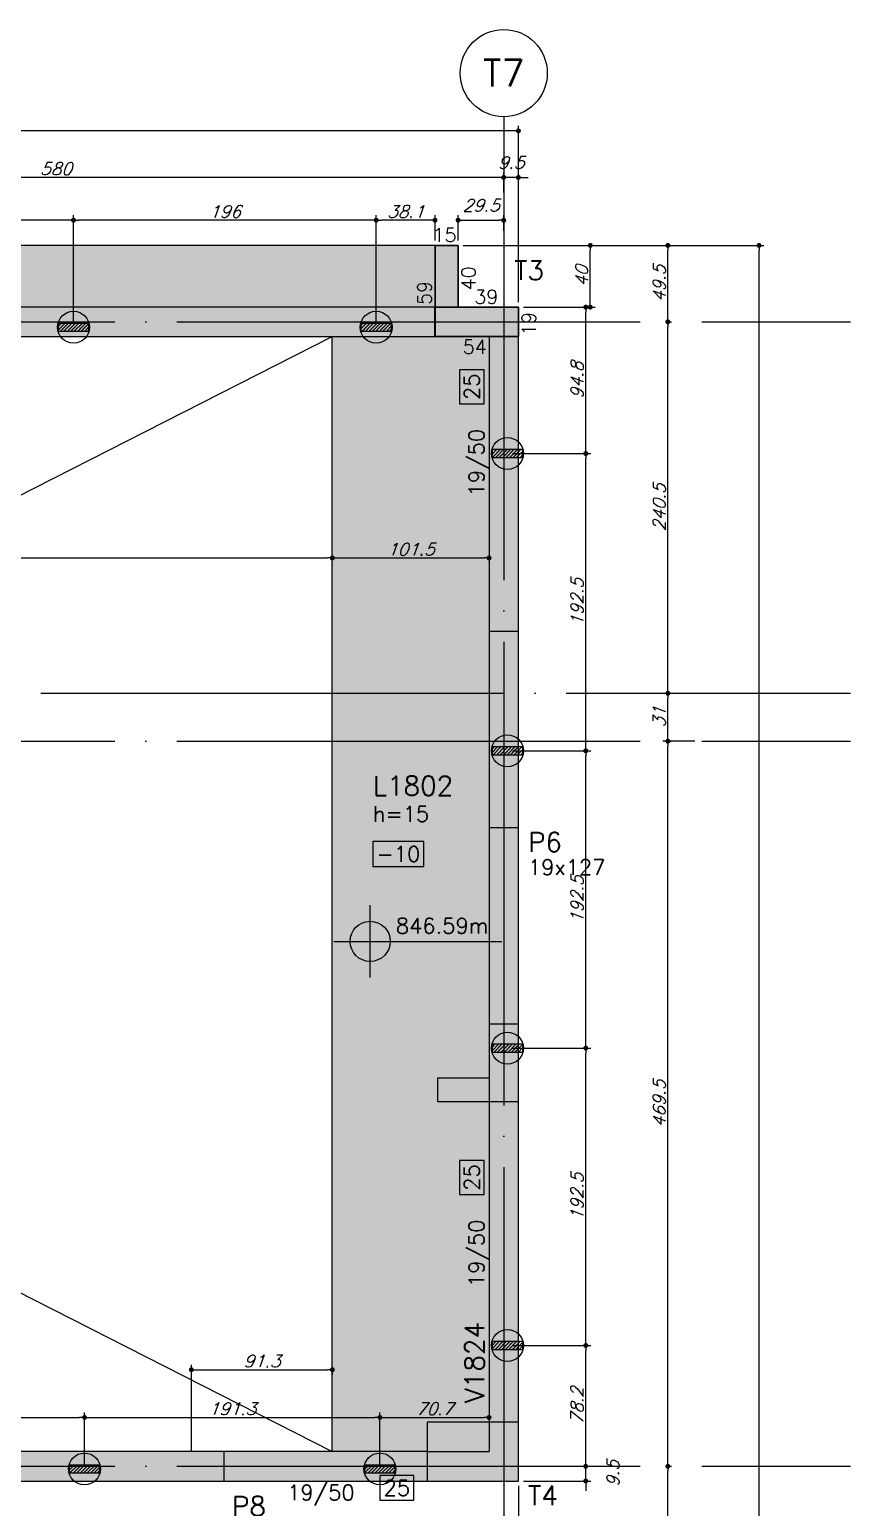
# Model space of a CAD drawing. Header units: millimetres. Extents: x -2404 to 6316, y -1750 to 2455.
# Drawn here: x 2518 to 3050, y 847 to 1804 of the extents above; entities that cross this region are included whole.
import ezdxf
from ezdxf.enums import TextEntityAlignment as Align

# ---------------------------------------------------------------- set-up
doc = ezdxf.new("R2010")
doc.units = ezdxf.units.MM
doc.header["$LTSCALE"] = 50
doc.linetypes.add('EIXO', pattern=[6.8, 6, -0.4, 0, -0.4])
for name, color, linetype in [('F-ARM', 6, 'Continuous'), ('F-CORTE', 4, 'Continuous'), ('F-COTAS', 106, 'Continuous'), ('F-COTAS ANCORAGEM', 106, 'Continuous'), ('F-DESNIVEL-1', 254, 'Continuous'), ('F-EIXO', 12, 'EIXO'), ('F-LAJES', 3, 'Continuous'), ('F-LAJES-DIM', 2, 'Continuous'), ('F-LAJES-NOME', 4, 'Continuous'), ('F-NÍVEL-PLANTA', 2, 'Continuous'), ('F-PILARES-DIM', 172, 'Continuous'), ('F-PILARES-M', 170, 'Continuous'), ('F-PILARES-NOME', 170, 'Continuous'), ('F-SOLIDO-CORTE', 71, 'Continuous'), ('F-TEXTO', 6, 'Continuous'), ('F-VIGAS', 3, 'Continuous'), ('F-VIGAS-DIM', 2, 'Continuous'), ('F-VIGAS-NOME', 4, 'Continuous'), ('F-VÃO', 1, 'Continuous')]:
    doc.layers.add(name, color=color, linetype=linetype)
doc.layers.add('F-DESNIVEL-3', color=7, linetype='Continuous', true_color=0xd5c7ff)
doc.styles.add('CP-TEXT-INCL', font='romans.shx', dxfattribs={"oblique": 20})
doc.styles.add('MCP', font='romans.shx')
doc.styles.add('ROMANS', font='romans.shx')
doc.dimstyles.new('CP-COTAS-50', dxfattribs={"dimscale": 0.64, "dimtxt": 12.5, "dimasz": 5, "dimexe": 5, "dimexo": 5, "dimgap": 2.5, "dimtad": 1, "dimdec": 1, "dimdsep": 46, "dimtxsty": 'CP-TEXT-INCL', "dimblk1": 'DOT', "dimblk2": 'DOT', "dimsah": 1, "dimcen": 9, "dimclrd": 256, "dimclre": 256, "dimclrt": 256, "dimadec": 0, "dimazin": 0, "dimtfac": 1, "dimtdec": 1, "dimtmove": 2, "dimatfit": 3, "dimldrblk": 'DOT', "dimfxl": 0, "dimtolj": 1, "dimarcsym": 0})

# ---------------------------------------------------------------- blocks, each defined once
blk = doc.blocks.new('*U22')
at = {"layer": 'F-EIXO'}
blk.add_line((0, 0), (0, -2479.78), dxfattribs=at)
at = {"layer": 'F-EIXO', "color": 2, "linetype": 'Continuous'}
blk.add_circle((0, 28.21), 28.21, dxfattribs=at)
at = {"layer": 'F-TEXTO', "style": 'ROMANS'}
blk.add_attdef('EIXO', text='', height=17.5, rotation=360, dxfattribs=at).set_placement((0, 28.21), align=Align.MIDDLE_CENTER)
blk = doc.blocks.new('*U16')
at = {"layer": 'F-EIXO'}
blk.add_line((0, 0), (4857.5, 0), dxfattribs=at)
at = {"layer": 'F-TEXTO', "style": 'ROMANS'}
blk.add_attdef('EIXO', text='', height=17.5, dxfattribs=at).set_placement((-28.21, 0), align=Align.MIDDLE_CENTER)
blk = doc.blocks.new('*U17')
at = {"layer": 'F-EIXO'}
blk.add_line((0, 0), (4945.5, 0), dxfattribs=at)
at = {"layer": 'F-TEXTO', "style": 'ROMANS'}
blk.add_attdef('EIXO', text='', height=17.5, dxfattribs=at).set_placement((-28.21, 0), align=Align.MIDDLE_CENTER)
blk = doc.blocks.new('*U11')
at = {"layer": 'F-LAJES-DIM', "color": 1}
blk.add_lwpolyline([(0, 0), (33, 0), (33, 16), (0, 16)], close=True, dxfattribs=at)
at = {"layer": 'F-LAJES-DIM', "style": 'MCP'}
blk.add_attdef('DIM', text='', height=10, dxfattribs=at).set_placement((16.5, 8), align=Align.MIDDLE_CENTER)
blk = doc.blocks.new('*U5')
at = {"layer": 'F-VIGAS-DIM', "color": 1}
blk.add_lwpolyline([(0, 0), (22, 0), (22, 16), (0, 16)], close=True, dxfattribs=at)
at = {"layer": 'F-VIGAS-DIM', "style": 'MCP'}
blk.add_attdef('DIM', text='', height=10, dxfattribs=at).set_placement((11, 8), align=Align.MIDDLE_CENTER)
blk = doc.blocks.new('Nível - Planta')
at = {"layer": 'F-NÍVEL-PLANTA'}
h = blk.add_hatch(color=71, dxfattribs=at)
h.paths.add_polyline_path([(0, 0), (0, 0.26, 0.414214), (-0.26, 0)])
h.paths.add_polyline_path([(0.26, 0), (0, 0), (0, -0.26, 0.414214)])
for p, q in [((0, -0.469), (0, 0.469)), ((-0.469, 0), (1.704, 0))]:
    blk.add_line(p, q, dxfattribs=at)
blk.add_circle((0, 0), 0.26, dxfattribs=at)
at = {"layer": 'F-TEXTO', "color": 3, "style": 'MCP'}
blk.add_attdef('NÍVEL', (0.333, 0.102), '', height=0.2, dxfattribs=at)
blk = doc.blocks.new('_DOT')
at = {"color": 0, "linetype": 'ByBlock'}
blk.add_line((-0.5, 0), (-1, 0), dxfattribs=at)
at = {"color": 0, "linetype": 'ByBlock', "const_width": 0.5}
blk.add_lwpolyline([(-0.25, 0, 1), (0.25, 0, 1)], format="xyb", close=True, dxfattribs=at)
blk = doc.blocks.new('*D67')
at = {"layer": 'DEFPOINTS', "color": 0, "transparency": 16777216}
for p in [(1295, 1462.13), (2714.5, 1462.13), (2714.5, 1462.13)]:
    blk.add_point(p, dxfattribs=at)
at = {"layer": 'F-COTAS', "lineweight": -2, "transparency": 16777216}
blk.add_line((1298.2, 1462.13), (2711.3, 1462.13), dxfattribs=at)
at = {"layer": 'F-COTAS', "lineweight": -2, "transparency": 16777216, "xscale": 3.2, "yscale": 3.2, "zscale": 3.2, "rotation": 180}
blk.add_blockref('_DOT', (1295, 1462.13), dxfattribs=at)
at = {"layer": 'F-COTAS', "lineweight": -2, "transparency": 16777216, "xscale": 3.2, "yscale": 3.2, "zscale": 3.2}
blk.add_blockref('_DOT', (2714.5, 1462.13), dxfattribs=at)
at = {"layer": 'F-COTAS', "transparency": 16777216, "insert": (2004.75, 1467.73), "char_height": 8, "attachment_point": 5, "style": 'CP-TEXT-INCL'}
blk.add_mtext('\\A1;1419.5', dxfattribs=at)
blk = doc.blocks.new('*D68')
at = {"layer": 'DEFPOINTS', "color": 0, "transparency": 16777216}
for p in [(2714.5, 1462.13), (2816, 1462.13), (2816, 1462.13)]:
    blk.add_point(p, dxfattribs=at)
at = {"layer": 'F-COTAS', "lineweight": -2, "transparency": 16777216}
blk.add_line((2717.7, 1462.13), (2812.8, 1462.13), dxfattribs=at)
at = {"layer": 'F-COTAS', "lineweight": -2, "transparency": 16777216, "xscale": 3.2, "yscale": 3.2, "zscale": 3.2, "rotation": 180}
blk.add_blockref('_DOT', (2714.5, 1462.13), dxfattribs=at)
at = {"layer": 'F-COTAS', "lineweight": -2, "transparency": 16777216, "xscale": 3.2, "yscale": 3.2, "zscale": 3.2}
blk.add_blockref('_DOT', (2816, 1462.13), dxfattribs=at)
at = {"layer": 'F-COTAS', "transparency": 16777216, "insert": (2765.25, 1467.73), "char_height": 8, "attachment_point": 5, "style": 'CP-TEXT-INCL'}
blk.add_mtext('\\A1;101.5', dxfattribs=at)
blk = doc.blocks.new('*D108')
at = {"layer": 'DEFPOINTS', "color": 0, "transparency": 16777216}
for p in [(2714.5, 940.53), (2714.5, 936.53), (2623.22, 880.38)]:
    blk.add_point(p, dxfattribs=at)
at = {"layer": 'F-COTAS', "lineweight": -2, "transparency": 16777216}
for p, q in [((2623.22, 883.58), (2623.22, 939.73)), ((2626.42, 936.53), (2711.3, 936.53)), ((2714.5, 937.33), (2714.5, 933.33))]:
    blk.add_line(p, q, dxfattribs=at)
at = {"layer": 'F-COTAS', "lineweight": -2, "transparency": 16777216, "xscale": 3.2, "yscale": 3.2, "zscale": 3.2, "rotation": 180}
blk.add_blockref('_DOT', (2623.22, 936.53), dxfattribs=at)
at = {"layer": 'F-COTAS', "lineweight": -2, "transparency": 16777216, "xscale": 3.2, "yscale": 3.2, "zscale": 3.2}
blk.add_blockref('_DOT', (2714.5, 936.53), dxfattribs=at)
at = {"layer": 'F-COTAS', "transparency": 16777216, "insert": (2668.86, 942.13), "char_height": 8, "attachment_point": 5, "style": 'CP-TEXT-INCL'}
blk.add_mtext('\\A1;91.3', dxfattribs=at)
blk = doc.blocks.new('*D138')
at = {"layer": 'DEFPOINTS', "color": 0, "transparency": 16777216}
for p in [(2835, 864.5), (-1650, -579), (2835, -715.16)]:
    blk.add_point(p, dxfattribs=at)
at = {"layer": 'F-COTAS', "lineweight": -2, "transparency": 16777216}
for p, q in [((2835, 861.3), (2835, -718.36)), ((-1650, -582.2), (-1650, -718.36)), ((-1646.8, -715.16), (2831.8, -715.16))]:
    blk.add_line(p, q, dxfattribs=at)
at = {"layer": 'F-COTAS', "lineweight": -2, "transparency": 16777216, "xscale": 3.2, "yscale": 3.2, "zscale": 3.2, "rotation": 180}
blk.add_blockref('_DOT', (-1650, -715.16), dxfattribs=at)
at = {"layer": 'F-COTAS', "lineweight": -2, "transparency": 16777216, "xscale": 3.2, "yscale": 3.2, "zscale": 3.2}
blk.add_blockref('_DOT', (2835, -715.16), dxfattribs=at)
at = {"layer": 'F-COTAS', "transparency": 16777216, "insert": (592.5, -709.56), "char_height": 8, "attachment_point": 5, "style": 'CP-TEXT-INCL'}
blk.add_mtext('\\A1;4485', dxfattribs=at)
blk = doc.blocks.new('*D162')
at = {"layer": 'DEFPOINTS', "color": 0, "transparency": 16777216}
for p in [(2835, 864.5), (2825.5, 854.78), (2835, 819.23)]:
    blk.add_point(p, dxfattribs=at)
at = {"layer": 'F-COTAS', "lineweight": -2, "transparency": 16777216}
for p, q in [((2835, 861.3), (2835, 816.03)), ((2825.5, 851.58), (2825.5, 816.03)), ((2822.3, 819.23), (2819.1, 819.23)), ((2825.5, 819.23), (2835, 819.23)), ((2838.2, 819.23), (2841.4, 819.23))]:
    blk.add_line(p, q, dxfattribs=at)
at = {"layer": 'F-COTAS', "lineweight": -2, "transparency": 16777216, "xscale": 3.2, "yscale": 3.2, "zscale": 3.2}
blk.add_blockref('_DOT', (2825.5, 819.23), dxfattribs=at)
at = {"layer": 'F-COTAS', "lineweight": -2, "transparency": 16777216, "xscale": 3.2, "yscale": 3.2, "zscale": 3.2, "rotation": 180}
blk.add_blockref('_DOT', (2835, 819.23), dxfattribs=at)
at = {"layer": 'F-COTAS', "transparency": 16777216, "insert": (2830.25, 801.63), "char_height": 8, "attachment_point": 5, "style": 'CP-TEXT-INCL'}
blk.add_mtext('\\A1;9.5', dxfattribs=at)
blk = doc.blocks.new('*D163')
at = {"layer": 'DEFPOINTS', "color": 0, "transparency": 16777216}
for p in [(2853.14, 874), (2878.62, 874), (2835, 864.5)]:
    blk.add_point(p, dxfattribs=at)
at = {"layer": 'F-COTAS', "lineweight": -2, "transparency": 16777216}
for p, q in [((2878.62, 877.2), (2878.62, 880.4)), ((2856.34, 874), (2881.82, 874)), ((2878.62, 864.5), (2878.62, 874)), ((2838.2, 864.5), (2881.82, 864.5)), ((2878.62, 861.3), (2878.62, 858.1))]:
    blk.add_line(p, q, dxfattribs=at)
at = {"layer": 'F-COTAS', "lineweight": -2, "transparency": 16777216, "xscale": 3.2, "yscale": 3.2, "zscale": 3.2}
for p, rotation in [((2878.62, 874), 270), ((2878.62, 864.5), 90)]:
    blk.add_blockref('_DOT', p, dxfattribs=dict(at, rotation=rotation))
at = {"layer": 'F-COTAS', "transparency": 16777216, "insert": (2896.22, 869.25), "char_height": 8, "attachment_point": 5, "rotation": 90, "style": 'CP-TEXT-INCL'}
blk.add_mtext('\\A1;9.5', dxfattribs=at)
blk = doc.blocks.new('*D166')
at = {"layer": 'DEFPOINTS', "color": 0, "transparency": 16777216}
for p in [(2796, 1664.5), (2990.81, 1664.5), (893.5, -579)]:
    blk.add_point(p, dxfattribs=at)
at = {"layer": 'F-COTAS', "lineweight": -2, "transparency": 16777216}
for p, q in [((2799.2, 1664.5), (2994.01, 1664.5)), ((2990.81, -575.8), (2990.81, 1661.3)), ((896.7, -579), (2994.01, -579))]:
    blk.add_line(p, q, dxfattribs=at)
at = {"layer": 'F-COTAS', "lineweight": -2, "transparency": 16777216, "xscale": 3.2, "yscale": 3.2, "zscale": 3.2}
for p, rotation in [((2990.81, 1664.5), 90), ((2990.81, -579), 270)]:
    blk.add_blockref('_DOT', p, dxfattribs=dict(at, rotation=rotation))
at = {"layer": 'F-COTAS', "transparency": 16777216, "insert": (2985.21, 542.75), "char_height": 8, "attachment_point": 5, "rotation": 90, "style": 'CP-TEXT-INCL'}
blk.add_mtext('\\A1;2243.5', dxfattribs=at)
blk = doc.blocks.new('*D174')
at = {"layer": 'DEFPOINTS', "color": 0, "transparency": 16777216}
for p in [(2931.78, 874), (2931.78, 874), (2931.78, 655)]:
    blk.add_point(p, dxfattribs=at)
at = {"layer": 'F-COTAS', "lineweight": -2, "transparency": 16777216}
blk.add_line((2931.78, 658.2), (2931.78, 870.8), dxfattribs=at)
at = {"layer": 'F-COTAS', "lineweight": -2, "transparency": 16777216, "xscale": 3.2, "yscale": 3.2, "zscale": 3.2}
for p, rotation in [((2931.78, 874), 90), ((2931.78, 655), 270)]:
    blk.add_blockref('_DOT', p, dxfattribs=dict(at, rotation=rotation))
at = {"layer": 'F-COTAS', "transparency": 16777216, "insert": (2926.18, 764.5), "char_height": 8, "attachment_point": 5, "rotation": 90, "style": 'CP-TEXT-INCL'}
blk.add_mtext('\\A1;219', dxfattribs=at)
blk = doc.blocks.new('*D175')
at = {"layer": 'DEFPOINTS', "color": 0, "transparency": 16777216}
for p in [(2931.78, 1343.5), (2952.54, 1343.5), (2931.78, 874)]:
    blk.add_point(p, dxfattribs=at)
at = {"layer": 'F-COTAS', "lineweight": -2, "transparency": 16777216}
for p, q in [((2949.34, 1343.5), (2928.58, 1343.5)), ((2931.78, 877.2), (2931.78, 1340.3))]:
    blk.add_line(p, q, dxfattribs=at)
at = {"layer": 'F-COTAS', "lineweight": -2, "transparency": 16777216, "xscale": 3.2, "yscale": 3.2, "zscale": 3.2}
for p, rotation in [((2931.78, 1343.5), 90), ((2931.78, 874), 270)]:
    blk.add_blockref('_DOT', p, dxfattribs=dict(at, rotation=rotation))
at = {"layer": 'F-COTAS', "transparency": 16777216, "insert": (2926.18, 1108.75), "char_height": 8, "attachment_point": 5, "rotation": 90, "style": 'CP-TEXT-INCL'}
blk.add_mtext('\\A1;469.5', dxfattribs=at)
blk = doc.blocks.new('*D176')
at = {"layer": 'DEFPOINTS', "color": 0, "transparency": 16777216}
for p in [(2931.78, 1374.5), (2931.78, 1374.5), (2952.54, 1343.5)]:
    blk.add_point(p, dxfattribs=at)
at = {"layer": 'F-COTAS', "lineweight": -2, "transparency": 16777216}
for p, q in [((2931.78, 1346.7), (2931.78, 1371.3)), ((2949.34, 1343.5), (2928.58, 1343.5))]:
    blk.add_line(p, q, dxfattribs=at)
at = {"layer": 'F-COTAS', "lineweight": -2, "transparency": 16777216, "xscale": 3.2, "yscale": 3.2, "zscale": 3.2}
for p, rotation in [((2931.78, 1374.5), 90), ((2931.78, 1343.5), 270)]:
    blk.add_blockref('_DOT', p, dxfattribs=dict(at, rotation=rotation))
at = {"layer": 'F-COTAS', "transparency": 16777216, "insert": (2926.18, 1359), "char_height": 8, "attachment_point": 5, "rotation": 90, "style": 'CP-TEXT-INCL'}
blk.add_mtext('\\A1;31', dxfattribs=at)
blk = doc.blocks.new('*D177')
at = {"layer": 'DEFPOINTS', "color": 0, "transparency": 16777216}
for p in [(2931.78, 1615), (2931.78, 1615), (2931.78, 1374.5)]:
    blk.add_point(p, dxfattribs=at)
at = {"layer": 'F-COTAS', "lineweight": -2, "transparency": 16777216}
blk.add_line((2931.78, 1377.7), (2931.78, 1611.8), dxfattribs=at)
at = {"layer": 'F-COTAS', "lineweight": -2, "transparency": 16777216, "xscale": 3.2, "yscale": 3.2, "zscale": 3.2}
for p, rotation in [((2931.78, 1615), 90), ((2931.78, 1374.5), 270)]:
    blk.add_blockref('_DOT', p, dxfattribs=dict(at, rotation=rotation))
at = {"layer": 'F-COTAS', "transparency": 16777216, "insert": (2926.18, 1494.75), "char_height": 8, "attachment_point": 5, "rotation": 90, "style": 'CP-TEXT-INCL'}
blk.add_mtext('\\A1;240.5', dxfattribs=at)
blk = doc.blocks.new('*D178')
at = {"layer": 'DEFPOINTS', "color": 0, "transparency": 16777216}
for p in [(2931.78, 1664.5), (2931.78, 1664.5), (2931.78, 1615)]:
    blk.add_point(p, dxfattribs=at)
at = {"layer": 'F-COTAS', "lineweight": -2, "transparency": 16777216}
blk.add_line((2931.78, 1618.2), (2931.78, 1661.3), dxfattribs=at)
at = {"layer": 'F-COTAS', "lineweight": -2, "transparency": 16777216, "xscale": 3.2, "yscale": 3.2, "zscale": 3.2}
for p, rotation in [((2931.78, 1664.5), 90), ((2931.78, 1615), 270)]:
    blk.add_blockref('_DOT', p, dxfattribs=dict(at, rotation=rotation))
at = {"layer": 'F-COTAS', "transparency": 16777216, "insert": (2926.18, 1639.75), "char_height": 8, "attachment_point": 5, "rotation": 90, "style": 'CP-TEXT-INCL'}
blk.add_mtext('\\A1;49.5', dxfattribs=at)
blk = doc.blocks.new('*D179')
at = {"layer": 'DEFPOINTS', "color": 0, "transparency": 16777216}
for p in [(2865.24, 1664.5), (2881.56, 1664.5), (2835, 1624.5)]:
    blk.add_point(p, dxfattribs=at)
at = {"layer": 'F-COTAS', "lineweight": -2, "transparency": 16777216}
for p, q in [((2868.44, 1664.5), (2884.76, 1664.5)), ((2881.56, 1627.7), (2881.56, 1661.3)), ((2838.2, 1624.5), (2884.76, 1624.5))]:
    blk.add_line(p, q, dxfattribs=at)
at = {"layer": 'F-COTAS', "lineweight": -2, "transparency": 16777216, "xscale": 3.2, "yscale": 3.2, "zscale": 3.2}
for p, rotation in [((2881.56, 1664.5), 90), ((2881.56, 1624.5), 270)]:
    blk.add_blockref('_DOT', p, dxfattribs=dict(at, rotation=rotation))
at = {"layer": 'F-COTAS', "transparency": 16777216, "insert": (2875.96, 1644.5), "char_height": 8, "attachment_point": 5, "rotation": 90, "style": 'CP-TEXT-INCL'}
blk.add_mtext('\\A1;40', dxfattribs=at)
blk = doc.blocks.new('*D180')
at = {"layer": 'DEFPOINTS', "color": 0, "transparency": 16777216}
for p in [(2825.5, 1680.78), (2825.5, 1670.65), (2796, 1664.5)]:
    blk.add_point(p, dxfattribs=at)
at = {"layer": 'F-COTAS', "lineweight": -2, "transparency": 16777216}
for p, q in [((2796, 1667.7), (2796, 1683.98)), ((2799.2, 1680.78), (2822.3, 1680.78)), ((2825.5, 1673.85), (2825.5, 1683.98))]:
    blk.add_line(p, q, dxfattribs=at)
at = {"layer": 'F-COTAS', "lineweight": -2, "transparency": 16777216, "xscale": 3.2, "yscale": 3.2, "zscale": 3.2, "rotation": 180}
blk.add_blockref('_DOT', (2796, 1680.78), dxfattribs=at)
at = {"layer": 'F-COTAS', "lineweight": -2, "transparency": 16777216, "xscale": 3.2, "yscale": 3.2, "zscale": 3.2}
blk.add_blockref('_DOT', (2825.5, 1680.78), dxfattribs=at)
at = {"layer": 'F-COTAS', "transparency": 16777216, "insert": (2810.75, 1690.38), "char_height": 8, "attachment_point": 5, "style": 'CP-TEXT-INCL'}
blk.add_mtext('\\A1;29.5', dxfattribs=at)
blk = doc.blocks.new('*D181')
at = {"layer": 'DEFPOINTS', "color": 0, "transparency": 16777216}
for p in [(-893.5, 1738.65), (2835, 1624.5), (-893.5, 1389)]:
    blk.add_point(p, dxfattribs=at)
at = {"layer": 'F-COTAS', "lineweight": -2, "transparency": 16777216}
for p, q in [((-893.5, 1392.2), (-893.5, 1741.85)), ((2835, 1627.7), (2835, 1741.85)), ((2831.8, 1738.65), (-890.3, 1738.65))]:
    blk.add_line(p, q, dxfattribs=at)
at = {"layer": 'F-COTAS', "lineweight": -2, "transparency": 16777216, "xscale": 3.2, "yscale": 3.2, "zscale": 3.2, "rotation": 180}
blk.add_blockref('_DOT', (-893.5, 1738.65), dxfattribs=at)
at = {"layer": 'F-COTAS', "lineweight": -2, "transparency": 16777216, "xscale": 3.2, "yscale": 3.2, "zscale": 3.2}
blk.add_blockref('_DOT', (2835, 1738.65), dxfattribs=at)
at = {"layer": 'F-COTAS', "transparency": 16777216, "insert": (970.75, 1744.25), "char_height": 8, "attachment_point": 5, "style": 'CP-TEXT-INCL'}
blk.add_mtext('\\A1;3728.5', dxfattribs=at)
blk = doc.blocks.new('*D182')
at = {"layer": 'DEFPOINTS', "color": 0, "transparency": 16777216}
for p in [(2825.5, 1708.49), (2825.5, 1695.59), (2835, 1695.59)]:
    blk.add_point(p, dxfattribs=at)
at = {"layer": 'F-COTAS', "lineweight": -2, "transparency": 16777216}
for p, q in [((2822.3, 1708.49), (2819.1, 1708.49)), ((2825.5, 1698.79), (2825.5, 1711.69)), ((2835, 1708.49), (2825.5, 1708.49)), ((2835, 1698.79), (2835, 1711.69)), ((2838.2, 1708.49), (2841.4, 1708.49))]:
    blk.add_line(p, q, dxfattribs=at)
at = {"layer": 'F-COTAS', "lineweight": -2, "transparency": 16777216, "xscale": 3.2, "yscale": 3.2, "zscale": 3.2}
blk.add_blockref('_DOT', (2825.5, 1708.49), dxfattribs=at)
at = {"layer": 'F-COTAS', "lineweight": -2, "transparency": 16777216, "xscale": 3.2, "yscale": 3.2, "zscale": 3.2, "rotation": 180}
blk.add_blockref('_DOT', (2835, 1708.49), dxfattribs=at)
at = {"layer": 'F-COTAS', "transparency": 16777216, "insert": (2830.25, 1718.09), "char_height": 8, "attachment_point": 5, "style": 'CP-TEXT-INCL'}
blk.add_mtext('\\A1;9.5', dxfattribs=at)
blk = doc.blocks.new('*D183')
at = {"layer": 'DEFPOINTS', "color": 0, "transparency": 16777216}
for p in [(2245.5, 1708.49), (2245.5, 1706.58), (2825.5, 1695.59)]:
    blk.add_point(p, dxfattribs=at)
at = {"layer": 'F-COTAS', "lineweight": -2, "transparency": 16777216}
for p, q in [((2245.5, 1709.78), (2245.5, 1711.69)), ((2822.3, 1708.49), (2248.7, 1708.49)), ((2825.5, 1698.79), (2825.5, 1711.69))]:
    blk.add_line(p, q, dxfattribs=at)
at = {"layer": 'F-COTAS', "lineweight": -2, "transparency": 16777216, "xscale": 3.2, "yscale": 3.2, "zscale": 3.2, "rotation": 180}
blk.add_blockref('_DOT', (2245.5, 1708.49), dxfattribs=at)
at = {"layer": 'F-COTAS', "lineweight": -2, "transparency": 16777216, "xscale": 3.2, "yscale": 3.2, "zscale": 3.2}
blk.add_blockref('_DOT', (2825.5, 1708.49), dxfattribs=at)
at = {"layer": 'F-COTAS', "transparency": 16777216, "insert": (2535.5, 1714.09), "char_height": 8, "attachment_point": 5, "style": 'CP-TEXT-INCL'}
blk.add_mtext('\\A1;580', dxfattribs=at)
blk = doc.blocks.new('PONTO ANCORAGEM_EST')
at = {"layer": 'F-ARM'}
h = blk.add_hatch(dxfattribs=at)
h.set_pattern_fill('ANSI31', color=2, scale=0.5)
h.paths.add_polyline_path([(-1159.55, 5937.09), (-1179.55, 5937.09), (-1179.55, 5932.09), (-1159.55, 5932.09)])
at = {"layer": 'F-ARM', "color": 3, "elevation": 0}
blk.add_lwpolyline([(-1179.55, 5932.09), (-1159.55, 5932.09), (-1159.55, 5937.09), (-1179.55, 5937.09)], close=True, dxfattribs=at)
at = {"layer": 'F-ARM', "color": 3}
blk.add_circle((-1169.55, 5934.59, 0), 10.31, dxfattribs=at)
blk = doc.blocks.new('*D308')
at = {"layer": 'DEFPOINTS', "color": 0, "transparency": 16777216}
for p in [(2554.05, 905.66), (2171.55, 872.3), (2554.05, 872.3)]:
    blk.add_point(p, dxfattribs=at)
at = {"layer": 'F-COTAS ANCORAGEM', "lineweight": -2, "transparency": 16777216}
for p, q in [((2171.55, 875.5), (2171.55, 908.86)), ((2174.75, 905.66), (2550.85, 905.66)), ((2554.05, 875.5), (2554.05, 908.86))]:
    blk.add_line(p, q, dxfattribs=at)
at = {"layer": 'F-COTAS ANCORAGEM', "lineweight": -2, "transparency": 16777216, "xscale": 3.2, "yscale": 3.2, "zscale": 3.2, "rotation": 180}
blk.add_blockref('_DOT', (2171.55, 905.66), dxfattribs=at)
at = {"layer": 'F-COTAS ANCORAGEM', "lineweight": -2, "transparency": 16777216, "xscale": 3.2, "yscale": 3.2, "zscale": 3.2}
blk.add_blockref('_DOT', (2554.05, 905.66), dxfattribs=at)
at = {"layer": 'F-COTAS ANCORAGEM', "transparency": 16777216, "insert": (2362.8, 911.26), "char_height": 8, "attachment_point": 5, "style": 'CP-TEXT-INCL'}
blk.add_mtext('\\A1;382.5', dxfattribs=at)
blk = doc.blocks.new('*D309')
at = {"layer": 'DEFPOINTS', "color": 0, "transparency": 16777216}
for p in [(2745.3, 905.66), (2554.05, 872.3), (2745.3, 872.3)]:
    blk.add_point(p, dxfattribs=at)
at = {"layer": 'F-COTAS ANCORAGEM', "lineweight": -2, "transparency": 16777216}
for p, q in [((2554.05, 875.5), (2554.05, 908.86)), ((2557.25, 905.66), (2742.1, 905.66)), ((2745.3, 875.5), (2745.3, 908.86))]:
    blk.add_line(p, q, dxfattribs=at)
at = {"layer": 'F-COTAS ANCORAGEM', "lineweight": -2, "transparency": 16777216, "xscale": 3.2, "yscale": 3.2, "zscale": 3.2, "rotation": 180}
blk.add_blockref('_DOT', (2554.05, 905.66), dxfattribs=at)
at = {"layer": 'F-COTAS ANCORAGEM', "lineweight": -2, "transparency": 16777216, "xscale": 3.2, "yscale": 3.2, "zscale": 3.2}
blk.add_blockref('_DOT', (2745.3, 905.66), dxfattribs=at)
at = {"layer": 'F-COTAS ANCORAGEM', "transparency": 16777216, "insert": (2649.67, 911.26), "char_height": 8, "attachment_point": 5, "style": 'CP-TEXT-INCL'}
blk.add_mtext('\\A1;191.3', dxfattribs=at)
blk = doc.blocks.new('*D310')
at = {"layer": 'DEFPOINTS', "color": 0, "transparency": 16777216}
for p in [(2816, 905.66), (2816, 905.66), (2745.3, 872.3)]:
    blk.add_point(p, dxfattribs=at)
at = {"layer": 'F-COTAS ANCORAGEM', "lineweight": -2, "transparency": 16777216}
for p, q in [((2745.3, 875.5), (2745.3, 908.86)), ((2748.5, 905.66), (2812.8, 905.66))]:
    blk.add_line(p, q, dxfattribs=at)
at = {"layer": 'F-COTAS ANCORAGEM', "lineweight": -2, "transparency": 16777216, "xscale": 3.2, "yscale": 3.2, "zscale": 3.2, "rotation": 180}
blk.add_blockref('_DOT', (2745.3, 905.66), dxfattribs=at)
at = {"layer": 'F-COTAS ANCORAGEM', "lineweight": -2, "transparency": 16777216, "xscale": 3.2, "yscale": 3.2, "zscale": 3.2}
blk.add_blockref('_DOT', (2816, 905.66), dxfattribs=at)
at = {"layer": 'F-COTAS ANCORAGEM', "transparency": 16777216, "insert": (2780.65, 911.26), "char_height": 8, "attachment_point": 5, "style": 'CP-TEXT-INCL'}
blk.add_mtext('\\A1;70.7', dxfattribs=at)
blk = doc.blocks.new('*D311')
at = {"layer": 'DEFPOINTS', "color": 0, "transparency": 16777216}
for p in [(2827.92, 952.25), (2878.62, 952.25), (2849.81, 874)]:
    blk.add_point(p, dxfattribs=at)
at = {"layer": 'F-COTAS ANCORAGEM', "lineweight": -2, "transparency": 16777216}
for p, q in [((2831.12, 952.25), (2881.82, 952.25)), ((2878.62, 877.2), (2878.62, 949.05)), ((2853.01, 874), (2881.82, 874))]:
    blk.add_line(p, q, dxfattribs=at)
at = {"layer": 'F-COTAS ANCORAGEM', "lineweight": -2, "transparency": 16777216, "xscale": 3.2, "yscale": 3.2, "zscale": 3.2}
for p, rotation in [((2878.62, 952.25), 90), ((2878.62, 874), 270)]:
    blk.add_blockref('_DOT', p, dxfattribs=dict(at, rotation=rotation))
at = {"layer": 'F-COTAS ANCORAGEM', "transparency": 16777216, "insert": (2873.02, 913.12), "char_height": 8, "attachment_point": 5, "rotation": 90, "style": 'CP-TEXT-INCL'}
blk.add_mtext('\\A1;78.2', dxfattribs=at)
blk = doc.blocks.new('*D312')
at = {"layer": 'DEFPOINTS', "color": 0, "transparency": 16777216}
for p in [(2827.92, 1144.75), (2878.62, 1144.75), (2827.92, 952.25)]:
    blk.add_point(p, dxfattribs=at)
at = {"layer": 'F-COTAS ANCORAGEM', "lineweight": -2, "transparency": 16777216}
for p, q in [((2831.12, 1144.75), (2881.82, 1144.75)), ((2878.62, 955.45), (2878.62, 1141.55)), ((2831.12, 952.25), (2881.82, 952.25))]:
    blk.add_line(p, q, dxfattribs=at)
at = {"layer": 'F-COTAS ANCORAGEM', "lineweight": -2, "transparency": 16777216, "xscale": 3.2, "yscale": 3.2, "zscale": 3.2}
for p, rotation in [((2878.62, 1144.75), 90), ((2878.62, 952.25), 270)]:
    blk.add_blockref('_DOT', p, dxfattribs=dict(at, rotation=rotation))
at = {"layer": 'F-COTAS ANCORAGEM', "transparency": 16777216, "insert": (2873.02, 1048.5), "char_height": 8, "attachment_point": 5, "rotation": 90, "style": 'CP-TEXT-INCL'}
blk.add_mtext('\\A1;192.5', dxfattribs=at)
blk = doc.blocks.new('*D313')
at = {"layer": 'DEFPOINTS', "color": 0, "transparency": 16777216}
for p in [(2827.92, 1337.25), (2878.62, 1337.25), (2827.92, 1144.75)]:
    blk.add_point(p, dxfattribs=at)
at = {"layer": 'F-COTAS ANCORAGEM', "lineweight": -2, "transparency": 16777216}
for p, q in [((2831.12, 1337.25), (2881.82, 1337.25)), ((2878.62, 1147.95), (2878.62, 1334.05)), ((2831.12, 1144.75), (2881.82, 1144.75))]:
    blk.add_line(p, q, dxfattribs=at)
at = {"layer": 'F-COTAS ANCORAGEM', "lineweight": -2, "transparency": 16777216, "xscale": 3.2, "yscale": 3.2, "zscale": 3.2}
for p, rotation in [((2878.62, 1337.25), 90), ((2878.62, 1144.75), 270)]:
    blk.add_blockref('_DOT', p, dxfattribs=dict(at, rotation=rotation))
at = {"layer": 'F-COTAS ANCORAGEM', "transparency": 16777216, "insert": (2873.02, 1241), "char_height": 8, "attachment_point": 5, "rotation": 90, "style": 'CP-TEXT-INCL'}
blk.add_mtext('\\A1;192.5', dxfattribs=at)
blk = doc.blocks.new('*D314')
at = {"layer": 'DEFPOINTS', "color": 0, "transparency": 16777216}
for p in [(2827.92, 1529.75), (2878.62, 1529.75), (2827.92, 1337.25)]:
    blk.add_point(p, dxfattribs=at)
at = {"layer": 'F-COTAS ANCORAGEM', "lineweight": -2, "transparency": 16777216}
for p, q in [((2831.12, 1529.75), (2881.82, 1529.75)), ((2878.62, 1340.45), (2878.62, 1526.55)), ((2831.12, 1337.25), (2881.82, 1337.25))]:
    blk.add_line(p, q, dxfattribs=at)
at = {"layer": 'F-COTAS ANCORAGEM', "lineweight": -2, "transparency": 16777216, "xscale": 3.2, "yscale": 3.2, "zscale": 3.2}
for p, rotation in [((2878.62, 1529.75), 90), ((2878.62, 1337.25), 270)]:
    blk.add_blockref('_DOT', p, dxfattribs=dict(at, rotation=rotation))
at = {"layer": 'F-COTAS ANCORAGEM', "transparency": 16777216, "insert": (2873.02, 1433.5), "char_height": 8, "attachment_point": 5, "rotation": 90, "style": 'CP-TEXT-INCL'}
blk.add_mtext('\\A1;192.5', dxfattribs=at)
blk = doc.blocks.new('*D315')
at = {"layer": 'DEFPOINTS', "color": 0, "transparency": 16777216}
for p in [(2835, 1624.5), (2878.62, 1624.5), (2827.92, 1529.75)]:
    blk.add_point(p, dxfattribs=at)
at = {"layer": 'F-COTAS ANCORAGEM', "lineweight": -2, "transparency": 16777216}
for p, q in [((2838.2, 1624.5), (2881.82, 1624.5)), ((2878.62, 1532.95), (2878.62, 1621.3)), ((2831.12, 1529.75), (2881.82, 1529.75))]:
    blk.add_line(p, q, dxfattribs=at)
at = {"layer": 'F-COTAS ANCORAGEM', "lineweight": -2, "transparency": 16777216, "xscale": 3.2, "yscale": 3.2, "zscale": 3.2}
for p, rotation in [((2878.62, 1624.5), 90), ((2878.62, 1529.75), 270)]:
    blk.add_blockref('_DOT', p, dxfattribs=dict(at, rotation=rotation))
at = {"layer": 'F-COTAS ANCORAGEM', "transparency": 16777216, "insert": (2873.02, 1577.12), "char_height": 8, "attachment_point": 5, "rotation": 90, "style": 'CP-TEXT-INCL'}
blk.add_mtext('\\A1;94.8', dxfattribs=at)
blk = doc.blocks.new('*D316')
at = {"layer": 'DEFPOINTS', "color": 0, "transparency": 16777216}
for p in [(2742.92, 1680.78), (2781, 1664.5), (2742.92, 1611.5)]:
    blk.add_point(p, dxfattribs=at)
at = {"layer": 'F-COTAS ANCORAGEM', "lineweight": -2, "transparency": 16777216}
for p, q in [((2742.92, 1614.7), (2742.92, 1683.98)), ((2777.8, 1680.78), (2746.12, 1680.78)), ((2781, 1667.7), (2781, 1683.98))]:
    blk.add_line(p, q, dxfattribs=at)
at = {"layer": 'F-COTAS ANCORAGEM', "lineweight": -2, "transparency": 16777216, "xscale": 3.2, "yscale": 3.2, "zscale": 3.2, "rotation": 180}
blk.add_blockref('_DOT', (2742.92, 1680.78), dxfattribs=at)
at = {"layer": 'F-COTAS ANCORAGEM', "lineweight": -2, "transparency": 16777216, "xscale": 3.2, "yscale": 3.2, "zscale": 3.2}
blk.add_blockref('_DOT', (2781, 1680.78), dxfattribs=at)
at = {"layer": 'F-COTAS ANCORAGEM', "transparency": 16777216, "insert": (2761.96, 1686.38), "char_height": 8, "attachment_point": 5, "style": 'CP-TEXT-INCL'}
blk.add_mtext('\\A1;38.1', dxfattribs=at)
blk = doc.blocks.new('*D317')
at = {"layer": 'DEFPOINTS', "color": 0, "transparency": 16777216}
for p in [(2546.92, 1680.78), (2546.92, 1611.5), (2742.92, 1611.5)]:
    blk.add_point(p, dxfattribs=at)
at = {"layer": 'F-COTAS ANCORAGEM', "lineweight": -2, "transparency": 16777216}
for p, q in [((2546.92, 1614.7), (2546.92, 1683.98)), ((2739.72, 1680.78), (2550.12, 1680.78)), ((2742.92, 1614.7), (2742.92, 1683.98))]:
    blk.add_line(p, q, dxfattribs=at)
at = {"layer": 'F-COTAS ANCORAGEM', "lineweight": -2, "transparency": 16777216, "xscale": 3.2, "yscale": 3.2, "zscale": 3.2, "rotation": 180}
blk.add_blockref('_DOT', (2546.92, 1680.78), dxfattribs=at)
at = {"layer": 'F-COTAS ANCORAGEM', "lineweight": -2, "transparency": 16777216, "xscale": 3.2, "yscale": 3.2, "zscale": 3.2}
blk.add_blockref('_DOT', (2742.92, 1680.78), dxfattribs=at)
at = {"layer": 'F-COTAS ANCORAGEM', "transparency": 16777216, "insert": (2644.92, 1686.38), "char_height": 8, "attachment_point": 5, "style": 'CP-TEXT-INCL'}
blk.add_mtext('\\A1;196', dxfattribs=at)
blk = doc.blocks.new('*D318')
at = {"layer": 'DEFPOINTS', "color": 0, "transparency": 16777216}
for p in [(2350.92, 1680.78), (2350.92, 1611.5), (2546.92, 1611.5)]:
    blk.add_point(p, dxfattribs=at)
at = {"layer": 'F-COTAS ANCORAGEM', "lineweight": -2, "transparency": 16777216}
for p, q in [((2350.92, 1614.7), (2350.92, 1683.98)), ((2543.72, 1680.78), (2354.12, 1680.78)), ((2546.92, 1614.7), (2546.92, 1683.98))]:
    blk.add_line(p, q, dxfattribs=at)
at = {"layer": 'F-COTAS ANCORAGEM', "lineweight": -2, "transparency": 16777216, "xscale": 3.2, "yscale": 3.2, "zscale": 3.2, "rotation": 180}
blk.add_blockref('_DOT', (2350.92, 1680.78), dxfattribs=at)
at = {"layer": 'F-COTAS ANCORAGEM', "lineweight": -2, "transparency": 16777216, "xscale": 3.2, "yscale": 3.2, "zscale": 3.2}
blk.add_blockref('_DOT', (2546.92, 1680.78), dxfattribs=at)
at = {"layer": 'F-COTAS ANCORAGEM', "transparency": 16777216, "insert": (2448.92, 1686.38), "char_height": 8, "attachment_point": 5, "style": 'CP-TEXT-INCL'}
blk.add_mtext('\\A1;196', dxfattribs=at)

msp = doc.modelspace()

# ---------------------------------------------------------------- hatches: boundary and pattern name
at = {"layer": 'F-DESNIVEL-1'}
for points in [[(2816, 1605.5), (2835, 1605.5), (2835, 1624.5), (2796, 1624.5), (2781, 1624.5), (2781, 1605.5)], [(2816, 883.5), (2835, 883.5), (2835, 902.5), (2816, 902.5)], [(2776, 864.5), (2835, 864.5), (2835, 883.5), (2816, 883.5), (2776, 883.5)]]:
    msp.add_hatch(color=256, dxfattribs=at).paths.add_polyline_path(points)
at = {"layer": 'F-DESNIVEL-1', "linetype": 'Continuous'}
for points in [[(2816, 1287.5), (2835, 1287.5), (2835, 1414.5), (2816, 1414.5)], [(2495.5, 864.5), (2644.5, 864.5), (2644.5, 883.5), (2495.5, 883.5)]]:
    msp.add_hatch(color=256, dxfattribs=at).paths.add_polyline_path(points, flags=16)
at = {"layer": 'F-DESNIVEL-3', "linetype": 'Continuous'}
for points in [[(2781, 1624.5), (2796, 1624.5), (2796, 1664.5), (2781, 1664.5)], [(2776, 902.5), (2776, 883.5), (2816, 883.5), (2816, 902.5)]]:
    msp.add_hatch(color=256, dxfattribs=at).paths.add_polyline_path(points)
at = {"layer": 'F-SOLIDO-CORTE', "linetype": 'Continuous'}
msp.add_hatch(color=256, dxfattribs=at).paths.add_polyline_path([(2816, 1160.258), (2816, 1125.258), (2782.65, 1125.258), (2782.65, 1110.258), (2835, 1110.258), (2835, 1160.258)], flags=16)

# ---------------------------------------------------------------- linework, layer by layer
at = {"layer": 'F-CORTE', "linetype": 'Continuous'}
msp.add_lwpolyline([(2782.65, 1110.258), (2835, 1110.258), (2835, 1160.258), (2816, 1160.258), (2816, 1125.258), (2782.65, 1125.258)], dxfattribs=at)
at = {"layer": 'F-DESNIVEL-1'}
for points in [[(2796, 1624.5), (2781, 1624.5), (2781, 1664.5), (2796, 1664.5)], [(2780.9, 1624.5), (2835, 1624.5), (2835, 1605.5), (2780.9, 1605.5)]]:
    msp.add_lwpolyline(points, close=True, dxfattribs=at)
at = {"layer": 'F-DESNIVEL-1', "linetype": 'Continuous'}
for points in [[(2195.1, 1624.5), (2195.1, 1605.5), (2780.9, 1605.5)], [(2195.1, 1624.5), (2780.9, 1605.5), (2780.9, 1624.5)], [(2195.1, 1624.5), (2780.9, 1624.5), (2195.1, 1624.5)], [(2816, 1414.6), (2835, 1414.6), (2835, 1605.4)], [(2816, 1414.6), (2835, 1605.4), (2816, 1605.4)], [(2816, 1414.6), (2816, 1605.4), (2816, 1414.6)], [(2816, 902.6), (2835, 902.6), (2835, 1287.4)], [(2816, 902.6), (2835, 1287.4), (2816, 1287.4)], [(2816, 902.6), (2816, 1287.4), (2816, 902.6)], [(2644.6, 883.5), (2644.6, 864.5), (2775.9, 864.5)], [(2644.6, 883.5), (2775.9, 864.5), (2775.9, 883.5)], [(2644.6, 883.5), (2775.9, 883.5), (2644.6, 883.5)]]:
    msp.add_solid(points, dxfattribs=at)
at = {"layer": 'F-DESNIVEL-3', "linetype": 'Continuous'}
for points in [[(1338, 1624.5), (2781, 1624.5), (2781, 1664.5)], [(1338, 1624.5), (2781, 1664.5), (1338, 1624.5)], [(1338, 1624.5), (2781, 1664.5), (1338, 1664.5)], [(1338, 1624.5), (2195, 1624.5), (2781, 1624.5)], [(1338, 1624.5), (2781, 1624.5), (1338, 1624.5)], [(2714.5, 1605.5), (2714.5, 883.5), (2776, 883.5)], [(2714.5, 1605.5), (2776, 883.5), (2714.5, 1605.5)], [(2714.5, 1605.5), (2776, 883.5), (2776, 902.5)], [(2714.5, 1605.5), (2776, 902.5), (2714.5, 1605.5)], [(2714.5, 1605.5), (2776, 902.5), (2781, 1605.5)], [(2714.5, 1605.5), (2781, 1605.5), (2714.5, 1605.5)], [(2776, 902.5), (2816, 902.5), (2781, 1605.5)], [(2776, 902.5), (2781, 1605.5), (2776, 902.5)], [(2816, 902.5), (2816, 1287.5), (2781, 1605.5)], [(2816, 902.5), (2781, 1605.5), (2816, 902.5)], [(2781, 1605.5), (2816, 1287.5), (2816, 1605.5)], [(2781, 1605.5), (2816, 1605.5), (2781, 1605.5)], [(2816, 1287.5), (2816, 1414.5), (2816, 1605.5)], [(2816, 1287.5), (2816, 1605.5), (2816, 1287.5)]]:
    msp.add_solid(points, dxfattribs=at)
at = {"layer": 'F-LAJES', "linetype": 'Continuous'}
for p, q in [((2796, 1664.5), (1323, 1664.5)), ((2714.5, 883.5), (2714.5, 1605.5))]:
    msp.add_line(p, q, dxfattribs=at)
at = {"layer": 'F-PILARES-M'}
msp.add_line((2796, 1624.5), (2781, 1624.5), dxfattribs=at)
at = {"layer": 'F-PILARES-M', "linetype": 'Continuous'}
for p in [(2816, 902.5), (2776, 883.5)]:
    msp.add_line(p, (2816, 883.5), dxfattribs=at)
for points in [[(2781, 1664.5), (2781, 1605.5), (2835, 1605.5), (2835, 1624.5), (2796, 1624.5), (2796, 1664.5), (2781, 1664.5)], [(2816, 1287.5), (2835, 1287.5), (2835, 1414.5), (2816, 1414.5), (2816, 1287.5)], [(2776, 864.5), (2835, 864.5), (2835, 902.5), (2776, 902.5), (2776, 864.5)], [(2495.5, 864.5), (2644.5, 864.5), (2644.5, 883.5), (2495.5, 883.5), (2495.5, 864.5)]]:
    msp.add_lwpolyline(points, dxfattribs=at)
at = {"layer": 'F-SOLIDO-CORTE', "linetype": 'Continuous'}
msp.add_lwpolyline([(2816, 1160.258), (2816, 1125.258), (2782.65, 1125.258), (2782.65, 1110.258), (2835, 1110.258), (2835, 1160.258), (2816, 1160.258)], dxfattribs=at)
at = {"layer": 'F-VIGAS'}
for points in [[(2781, 1624.5), (2195, 1624.5)], [(2195, 1605.5), (2781, 1605.5)], [(2816, 1605.5), (2816, 1414.5)], [(2835, 1414.5), (2835, 1605.5)], [(2816, 1287.5), (2816, 902.5)], [(2835, 902.5), (2835, 1287.5)], [(2776, 883.5), (2644.5, 883.5)], [(2644.5, 864.5), (2776, 864.5)]]:
    msp.add_lwpolyline(points, dxfattribs=at)
at = {"layer": 'F-VÃO'}
for p, q in [((1295, 883.5), (2714.5, 1605.5)), ((1295, 1605.5), (2714.5, 883.5))]:
    msp.add_line(p, q, dxfattribs=at)

# ---------------------------------------------------------------- block references
at = {"layer": 'F-ARM'}
for p in [(3716.469, -4323.095, 0), (3912.469, -4323.095, 0), (3997.469, -4404.845, 0), (3997.469, -4597.345, 0), (3997.469, -4789.845, 0), (3997.469, -4982.345, 0), (3723.599, -5062.293, 0), (3914.849, -5062.293, 0)]:
    msp.add_blockref('PONTO ANCORAGEM_EST', p, dxfattribs=at)
at = {"layer": 'F-EIXO', "linetype": 'Continuous'}
msp.add_blockref('*U22', (2825.5, 1747.82), dxfattribs=at).add_auto_attribs({'EIXO': 'T7'})
for name, p in [('*U16', (-1807.517, 1615)), ('*U17', (-1895.471, 1374.5)), ('*U16', (-1807.517, 1343.5)), ('*U16', (-1807.517, 874))]:
    msp.add_blockref(name, p, dxfattribs=at)
at = {"layer": 'F-LAJES-DIM', "linetype": 'Continuous'}
msp.add_blockref('*U11', (2740.838, 1262.457), dxfattribs=at).add_auto_attribs({'DIM': '-10'})
at = {"layer": 'F-NÍVEL-PLANTA', "linetype": 'Continuous', "xscale": 50, "yscale": 50, "zscale": 50}
msp.add_blockref('Nível - Planta', (2739.022, 1213.882), dxfattribs=at).add_auto_attribs({'NÍVEL': '846.59m'})
at = {"layer": 'F-VIGAS-DIM', "linetype": 'Continuous', "rotation": 90}
for p in [(2812.875, 1562), (2812.875, 1050)]:
    msp.add_blockref('*U5', p, dxfattribs=at).add_auto_attribs({'DIM': '25'})
at = {"layer": 'F-VIGAS-DIM', "linetype": 'Continuous'}
msp.add_blockref('*U5', (2745.25, 852), dxfattribs=at).add_auto_attribs({'DIM': '25'})

# ---------------------------------------------------------------- texts
at = {"layer": 'F-LAJES-DIM', "linetype": 'Continuous', "style": 'MCP'}
msp.add_text('h=15', height=10, dxfattribs=at).set_placement((2740.838, 1291.356))
at = {"layer": 'F-LAJES-NOME', "linetype": 'Continuous', "style": 'MCP'}
msp.add_text('L1802', height=12.5, dxfattribs=at).set_placement((2740.838, 1308.356))
at = {"layer": 'F-PILARES-DIM', "linetype": 'Continuous', "style": 'MCP'}
for s, height, p in [('15', 9, (2779.5, 1666.75)), ('39', 9, (2806.5, 1626.75)), ('54', 9, (2799, 1594.25)), ('19x127', 10, (2841.25, 1256.875))]:
    msp.add_text(s, height=height, dxfattribs=at).set_placement(p)
for s, p in [('40', (2807.25, 1635.5)), ('59', (2778.75, 1626)), ('19', (2846.25, 1606))]:
    msp.add_text(s, height=9, rotation=90, dxfattribs=at).set_placement(p)
at = {"layer": 'F-PILARES-NOME', "linetype": 'Continuous', "style": 'MCP'}
for s, p in [('T3', (2832.295, 1642.102)), ('P6', (2841.25, 1271.875)), ('T4', (2841.25, 848.875)), ('P8', (2649.554, 842.012))]:
    msp.add_text(s, height=12.5, dxfattribs=at).set_placement(p)
at = {"layer": 'F-VIGAS-DIM', "linetype": 'Continuous', "style": 'MCP'}
for p in [(2812.875, 1502), (2812.875, 990)]:
    msp.add_text('19/50', height=10, rotation=90, dxfattribs=at).set_placement(p)
msp.add_text('19/50', height=10, dxfattribs=at).set_placement((2685.25, 852))
at = {"layer": 'F-VIGAS-NOME', "linetype": 'Continuous', "style": 'MCP'}
msp.add_text('V1824', height=12.5, rotation=90, dxfattribs=at).set_placement((2812.875, 915))

# ---------------------------------------------------------------- dimensions: what is measured, and where the dimension line sits
at = {"layer": 'F-COTAS'}
for base, p1, p2, picture, middle in [((-893.5, 1738.651), (2835, 1624.5), (-893.5, 1389), '*D181', (970.75, 1744.251)), ((2825.5, 1708.486), (2835, 1695.588), (2825.5, 1695.588), '*D182', (2830.25, 1718.086)), ((2245.5, 1708.486), (2825.5, 1695.588), (2245.5, 1706.575), '*D183', (2535.5, 1714.086)), ((2825.5, 1680.779), (2796, 1664.5), (2825.5, 1670.646), '*D180', (2810.75, 1690.379)), ((2714.5, 936.531), (2623.222, 880.378), (2714.5, 940.531), '*D108', (2668.861, 942.131)), ((2835, -715.164), (-1650, -579), (2835, 864.5), '*D138', (592.5, -709.564)), ((2835, 819.229), (2825.5, 854.781), (2835, 864.5), '*D162', (2830.25, 801.629))]:
    dim = msp.add_linear_dim(base=base, p1=p1, p2=p2, dimstyle='CP-COTAS-50', dxfattribs=at)
    dim.commit()
    dim.dimension.update_dxf_attribs({"geometry": picture, "text_midpoint": middle})
for base, p1, p2, angle, picture, middle in [((2990.807, 1664.5), (893.5, -579), (2796, 1664.5), 90, '*D166', (2985.207, 542.75)), ((2881.56, 1664.5), (2835, 1624.5), (2865.236, 1664.5), 90, '*D179', (2875.96, 1644.5)), ((2931.777, 1664.5), (2931.777, 1615), (2931.777, 1664.5), 90, '*D178', (2926.177, 1639.75)), ((2931.777, 1615), (2931.777, 1374.5), (2931.777, 1615), 90, '*D177', (2926.177, 1494.75)), ((2714.5, 1462.129), (1295, 1462.129), (2714.5, 1462.129), 180, '*D67', (2004.75, 1467.729)), ((2816, 1462.129), (2714.5, 1462.129), (2816, 1462.129), 180, '*D68', (2765.25, 1467.729)), ((2931.777, 1374.5), (2952.539, 1343.5), (2931.777, 1374.5), 90, '*D176', (2926.177, 1359)), ((2931.777, 1343.5), (2931.777, 874), (2952.539, 1343.5), 90, '*D175', (2926.177, 1108.75)), ((2878.619, 874), (2835, 864.5), (2853.141, 874), 90, '*D163', (2896.219, 869.25)), ((2931.777, 874), (2931.777, 655), (2931.777, 874), 90, '*D174', (2926.177, 764.5))]:
    dim = msp.add_linear_dim(base=base, p1=p1, p2=p2, angle=angle, dimstyle='CP-COTAS-50', dxfattribs=at)
    dim.commit()
    dim.dimension.update_dxf_attribs({"geometry": picture, "text_midpoint": middle})
at = {"layer": 'F-COTAS ANCORAGEM'}
for base, p1, p2, picture, middle in [((2350.916, 1680.779), (2546.916, 1611.5), (2350.916, 1611.5), '*D318', (2448.916, 1686.379)), ((2546.916, 1680.779), (2742.916, 1611.5), (2546.916, 1611.5), '*D317', (2644.916, 1686.379)), ((2742.916, 1680.779), (2781, 1664.5), (2742.916, 1611.5), '*D316', (2761.958, 1686.379)), ((2554.046, 905.658), (2171.546, 872.302), (2554.046, 872.302), '*D308', (2362.796, 911.258)), ((2745.295972748, 905.657745332), (2554.045972748, 872.301863978), (2745.295972748, 872.301863978), '*D309', (2649.670972748, 911.257745332)), ((2816, 905.658), (2745.296, 872.302), (2816, 905.658), '*D310', (2780.648, 911.258))]:
    dim = msp.add_linear_dim(base=base, p1=p1, p2=p2, dimstyle='CP-COTAS-50', override={"dimfxl": 7.5}, dxfattribs=at)
    dim.commit()
    dim.dimension.update_dxf_attribs({"geometry": picture, "text_midpoint": middle})
for base, p1, p2, picture, middle in [((2878.618843776, 1624.5), (2827.915972748, 1529.75), (2835, 1624.5), '*D315', (2873.018843776, 1577.125)), ((2878.619, 1529.75), (2827.916, 1337.25), (2827.916, 1529.75), '*D314', (2873.019, 1433.5)), ((2878.619, 1337.25), (2827.916, 1144.75), (2827.916, 1337.25), '*D313', (2873.019, 1241)), ((2878.619, 1144.75), (2827.916, 952.25), (2827.916, 1144.75), '*D312', (2873.019, 1048.5)), ((2878.618843776, 952.25), (2849.813160507, 874), (2827.915972748, 952.25), '*D311', (2873.018843776, 913.125))]:
    dim = msp.add_linear_dim(base=base, p1=p1, p2=p2, angle=90, dimstyle='CP-COTAS-50', override={"dimfxl": 7.5}, dxfattribs=at)
    dim.commit()
    dim.dimension.update_dxf_attribs({"geometry": picture, "text_midpoint": middle})

doc.saveas('drawing.dxf')
